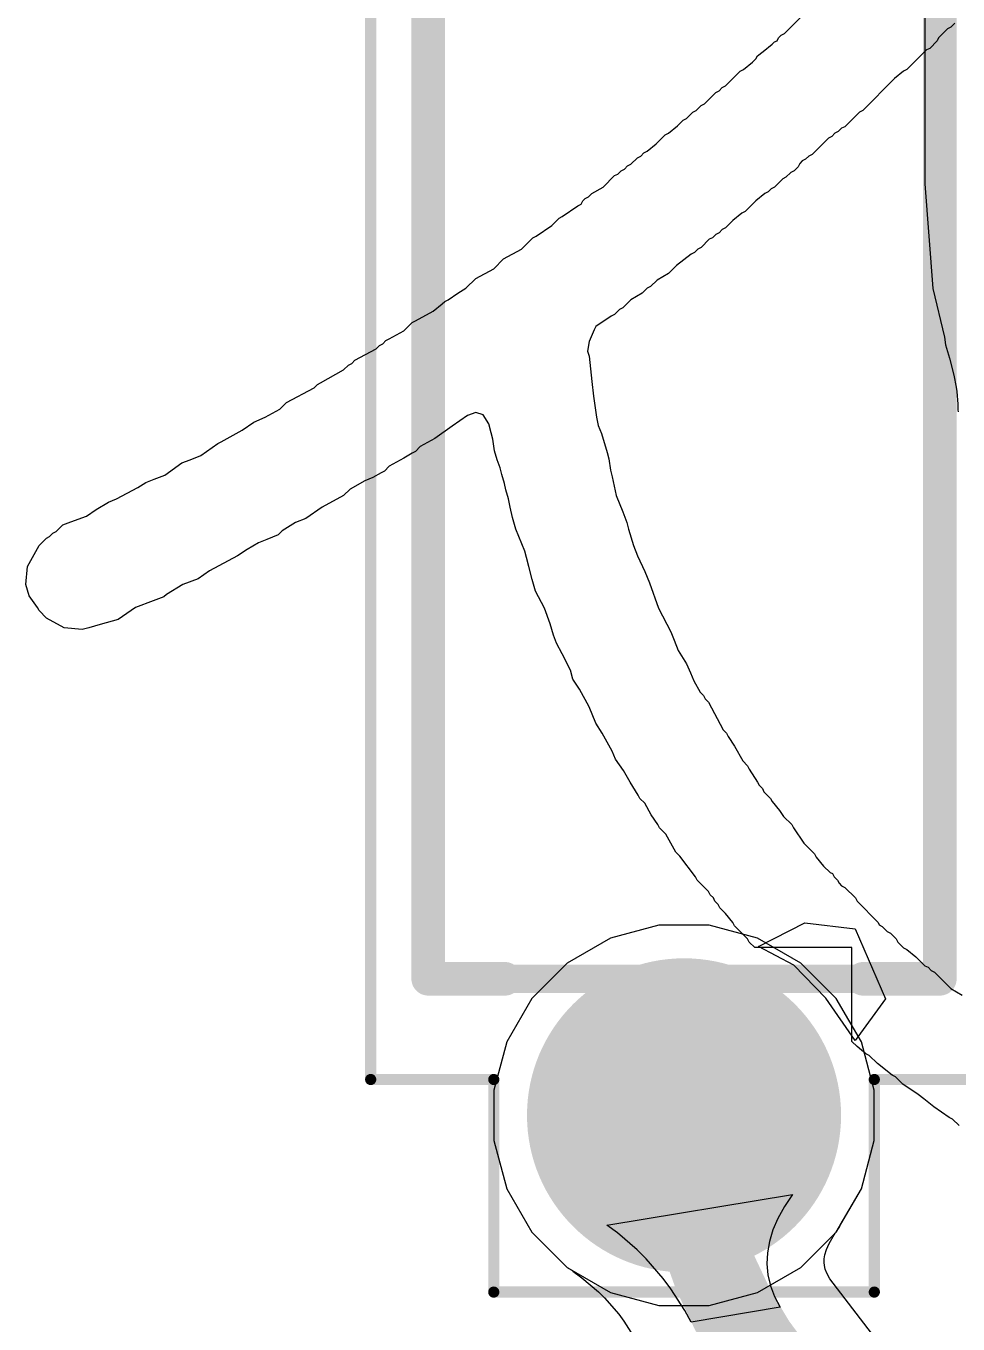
# Model space of a CAD drawing. Header units: inches. Extents: x -21.6 to 21.4, y -24.6 to 14.5.
# Drawn here: x 5.44 to 9.6, y -17.89 to -12.09 of the extents above; entities that cross this region are included whole.
import ezdxf

# ---------------------------------------------------------------- set-up
doc = ezdxf.new("R2010")
doc.units = ezdxf.units.IN
for name, color, linetype in [('Bottom Layer', 5, 'Continuous'), ('Bottom Solder', 6, 'Continuous'), ('Multi-Layer', 9, 'Continuous'), ('Pad Holes', 156, 'Continuous'), ('Top 3D Body', 56, 'Continuous'), ('Top Courtyard', 56, 'Continuous'), ('Top Layer', 1, 'Continuous'), ('Top Overlay', 2, 'Continuous'), ('Top Solder', 216, 'Continuous')]:
    doc.layers.add(name, color=color, linetype=linetype)

# ---------------------------------------------------------------- blocks, each defined once
blk = doc.blocks.new('RES_THT_025W_220_54')
at = {"layer": 'Bottom Layer'}
h = blk.add_hatch(color=5, dxfattribs=at)
edge = h.paths.add_edge_path()
edge.add_arc((-3.81, 0), 0.6, 0, 360)
at = {"layer": 'Bottom Solder'}
h = blk.add_hatch(color=6, dxfattribs=at)
edge = h.paths.add_edge_path()
edge.add_arc((-3.81, 0), 0.7016, 0, 360)
at = {"layer": 'Multi-Layer'}
h = blk.add_hatch(color=9, dxfattribs=at)
edge = h.paths.add_edge_path()
edge.add_arc((-3.81, 0), 0.6, 0, 360)
at = {"layer": 'Pad Holes'}
h = blk.add_hatch(color=7, dxfattribs=at)
edge = h.paths.add_edge_path()
edge.add_arc((-3.81, 0), 0.4, 0, 360)
at = {"layer": 'Top Layer'}
h = blk.add_hatch(color=1, dxfattribs=at)
edge = h.paths.add_edge_path()
edge.add_arc((-3.81, 0), 0.6, 0, 360)
at = {"layer": 'Top Solder'}
h = blk.add_hatch(color=216, dxfattribs=at)
edge = h.paths.add_edge_path()
edge.add_arc((-3.81, 0), 0.7016, 0, 360)
at = {"layer": 'Top 3D Body'}
for points in [[(-3.2, 1.143, 0.127, 0.127, 0), (-3.2, 0.2, 0.127, 0.127, 0)], [(-3.2, 1.143, 0.127, 0.127, 0), (3.2, 1.143, 0.127, 0.127, 0)], [(-3.2, 0.2, 0.127, 0.127, 0), (-3.2, -1.143, 0.127, 0.127, 0)], [(-3.2, -1.143, 0.127, 0.127, 0), (3.2, -1.143, 0.127, 0.127, 0)]]:
    blk.add_lwpolyline(points, format="xyseb", dxfattribs=at)
for points in [[(-3.2318, 1.143, 0.0635, 0.0635, 1), (-3.1683, 1.143, 0.0635, 0.0635, 1)], [(-3.2318, 1.143, 0.0635, 0.0635, 1), (-3.1683, 1.143, 0.0635, 0.0635, 1)], [(-3.2318, 0.2, 0.0635, 0.0635, 1), (-3.1683, 0.2, 0.0635, 0.0635, 1)], [(-3.2318, 0.2, 0.0635, 0.0635, 1), (-3.1683, 0.2, 0.0635, 0.0635, 1)], [(-3.2318, -1.143, 0.0635, 0.0635, 1), (-3.1683, -1.143, 0.0635, 0.0635, 1)], [(-3.2318, -1.143, 0.0635, 0.0635, 1), (-3.1683, -1.143, 0.0635, 0.0635, 1)]]:
    blk.add_lwpolyline(points, format="xyseb", close=True, dxfattribs=at)
at = {"layer": 'Top Courtyard'}
for points in [[(-3.65, 1.4, 0.05, 0.05, 0), (-3.65, 0.85, 0.05, 0.05, 0)], [(-3.65, 1.4, 0.05, 0.05, 0), (3.65, 1.4, 0.05, 0.05, 0)], [(-4.6, 0.85, 0.05, 0.05, 0), (-3.65, 0.85, 0.05, 0.05, 0)], [(-4.6, 0.85, 0.05, 0.05, 0), (-4.6, -0.85, 0.05, 0.05, 0)], [(-4.6, -0.85, 0.05, 0.05, 0), (-3.65, -0.85, 0.05, 0.05, 0)], [(-3.65, -0.85, 0.05, 0.05, 0), (-3.65, -1.4, 0.05, 0.05, 0)]]:
    blk.add_lwpolyline(points, format="xyseb", dxfattribs=at)
for points in [[(-3.6625, 1.4, 0.025, 0.025, 1), (-3.6375, 1.4, 0.025, 0.025, 1)], [(-3.6625, 1.4, 0.025, 0.025, 1), (-3.6375, 1.4, 0.025, 0.025, 1)], [(-4.6125, 0.85, 0.025, 0.025, 1), (-4.5875, 0.85, 0.025, 0.025, 1)], [(-4.6125, 0.85, 0.025, 0.025, 1), (-4.5875, 0.85, 0.025, 0.025, 1)], [(-3.6625, 0.85, 0.025, 0.025, 1), (-3.6375, 0.85, 0.025, 0.025, 1)], [(-3.6625, 0.85, 0.025, 0.025, 1), (-3.6375, 0.85, 0.025, 0.025, 1)], [(-4.6125, -0.85, 0.025, 0.025, 1), (-4.5875, -0.85, 0.025, 0.025, 1)], [(-4.6125, -0.85, 0.025, 0.025, 1), (-4.5875, -0.85, 0.025, 0.025, 1)], [(-3.6625, -0.85, 0.025, 0.025, 1), (-3.6375, -0.85, 0.025, 0.025, 1)], [(-3.6625, -0.85, 0.025, 0.025, 1), (-3.6375, -0.85, 0.025, 0.025, 1)]]:
    blk.add_lwpolyline(points, format="xyseb", close=True, dxfattribs=at)
at = {"layer": 'Top Overlay'}
for points in [[(-3.2, 1.143, 0.15, 0.15, 0), (-3.2, 0.8, 0.15, 0.15, 0)], [(-3.2, 1.143, 0.15, 0.15, 0), (3.2, 1.143, 0.15, 0.15, 0)], [(-3.2, -0.8, 0.15, 0.15, 0), (-3.2, -1.143, 0.15, 0.15, 0)], [(-3.2, -1.143, 0.15, 0.15, 0), (3.2, -1.143, 0.15, 0.15, 0)]]:
    blk.add_lwpolyline(points, format="xyseb", dxfattribs=at)
for points in [[(-3.2375, 1.143, 0.075, 0.075, 1), (-3.1625, 1.143, 0.075, 0.075, 1)], [(-3.2375, 1.143, 0.075, 0.075, 1), (-3.1625, 1.143, 0.075, 0.075, 1)], [(-3.2375, 0.8, 0.075, 0.075, 1), (-3.1625, 0.8, 0.075, 0.075, 1)], [(-3.2375, -0.8, 0.075, 0.075, 1), (-3.1625, -0.8, 0.075, 0.075, 1)], [(-3.2375, -1.143, 0.075, 0.075, 1), (-3.1625, -1.143, 0.075, 0.075, 1)], [(-3.2375, -1.143, 0.075, 0.075, 1), (-3.1625, -1.143, 0.075, 0.075, 1)]]:
    blk.add_lwpolyline(points, format="xyseb", close=True, dxfattribs=at)

msp = doc.modelspace()

# ---------------------------------------------------------------- linework, layer by layer
at = {"layer": 'Bottom Layer'}
for p, q in [((8.2631, -16.11), (8.0469, -16.1679)), ((8.4869, -16.11), (8.2631, -16.11)), ((8.7031, -16.1679), (8.4869, -16.11)), ((8.0469, -16.1679), (7.8531, -16.2798)), ((8.8969, -16.2798), (8.7031, -16.1679)), ((7.8531, -16.2798), (7.6948, -16.4381)), ((9.0552, -16.4381), (8.8969, -16.2798)), ((7.6948, -16.4381), (7.5829, -16.6319)), ((9.1671, -16.6319), (9.0552, -16.4381)), ((7.5829, -16.6319), (7.525, -16.8481)), ((9.225, -16.8481), (9.1671, -16.6319)), ((7.525, -16.8481), (7.525, -17.0719)), ((9.225, -17.0719), (9.225, -16.8481)), ((7.525, -17.0719), (7.5829, -17.2881)), ((9.1671, -17.2881), (9.225, -17.0719)), ((7.5829, -17.2881), (7.6948, -17.4819)), ((9.0552, -17.4819), (9.1671, -17.2881)), ((7.6948, -17.4819), (7.8531, -17.6402)), ((8.8969, -17.6402), (9.0552, -17.4819)), ((7.8531, -17.6402), (8.0469, -17.7521)), ((8.7031, -17.7521), (8.8969, -17.6402)), ((8.0469, -17.7521), (8.2631, -17.81)), ((8.4869, -17.81), (8.7031, -17.7521)), ((8.2631, -17.81), (8.4869, -17.81))]:
    msp.add_line(p, q, dxfattribs=at)
at = {"layer": 'Top Layer'}
for p, q in [((9.4509, -11.4469), (9.4509, -12.7979)), ((9.4509, -12.7979), (9.4503, -12.7979)), ((9.4503, -12.7979), (9.4871, -13.2656)), ((9.4871, -13.2656), (9.5393, -13.4831)), ((9.5393, -13.4831), (9.5429, -13.5166)), ((9.5429, -13.5166), (9.5616, -13.5761)), ((9.5616, -13.5761), (9.5801, -13.6528)), ((9.5801, -13.6528), (9.5908, -13.7059)), ((9.5908, -13.7059), (9.5934, -13.726)), ((9.5934, -13.726), (9.5977, -13.7814)), ((9.5977, -13.7814), (9.5982, -13.8081)), ((9.5982, -13.8081), (9.6, -13.8163)), ((8.2631, -16.11), (8.0469, -16.1679)), ((8.4869, -16.11), (8.2631, -16.11)), ((8.7031, -16.1679), (8.4869, -16.11)), ((8.0469, -16.1679), (7.8531, -16.2798)), ((8.8969, -16.2798), (8.7031, -16.1679)), ((7.8531, -16.2798), (7.6948, -16.4381)), ((9.0552, -16.4381), (8.8969, -16.2798)), ((7.6948, -16.4381), (7.5829, -16.6319)), ((9.1671, -16.6319), (9.0552, -16.4381)), ((7.5829, -16.6319), (7.525, -16.8481)), ((9.225, -16.8481), (9.1671, -16.6319)), ((7.525, -16.8481), (7.525, -17.0719)), ((9.225, -17.0719), (9.225, -16.8481)), ((7.525, -17.0719), (7.5829, -17.2881)), ((9.1671, -17.2881), (9.225, -17.0719)), ((7.5829, -17.2881), (7.6948, -17.4819)), ((8.0302, -17.451), (8.859, -17.3146)), ((8.859, -17.3146), (8.8231, -17.3679)), ((9.0727, -17.4515), (9.1671, -17.2881)), ((8.8231, -17.3679), (8.794, -17.4205)), ((8.0775, -17.4859), (8.0302, -17.451)), ((8.794, -17.4205), (8.7717, -17.4724)), ((9.0644, -17.466), (9.0704, -17.457)), ((9.0704, -17.457), (9.0727, -17.4515)), ((7.6948, -17.4819), (7.8531, -17.6402)), ((8.1656, -17.5614), (8.0775, -17.4859)), ((8.7717, -17.4724), (8.7561, -17.5237)), ((9.0231, -17.5328), (9.0407, -17.501)), ((9.0407, -17.501), (9.0505, -17.4866)), ((9.0505, -17.4866), (9.0552, -17.4819)), ((9.0552, -17.4819), (9.0644, -17.466)), ((8.2065, -17.6019), (8.1656, -17.5614)), ((8.7472, -17.5743), (8.7452, -17.6243)), ((8.7561, -17.5237), (8.7472, -17.5743)), ((9.0045, -17.5829), (9.0114, -17.5601)), ((9.0114, -17.5601), (9.0231, -17.5328)), ((8.2817, -17.6887), (8.2065, -17.6019)), ((8.7452, -17.6243), (8.7499, -17.6735)), ((9.0006, -17.6173), (9.0012, -17.6015)), ((9.002, -17.6319), (9.0006, -17.6173)), ((9.0012, -17.6015), (9.0045, -17.5829)), ((9.0056, -17.6472), (9.002, -17.6319)), ((7.8531, -17.6402), (7.8767, -17.6538)), ((7.8767, -17.6538), (7.8788, -17.6561)), ((7.8788, -17.6561), (7.9187, -17.6856)), ((7.9187, -17.6856), (7.9927, -17.7489)), ((8.3161, -17.7348), (8.2817, -17.6887)), ((8.7499, -17.6735), (8.7614, -17.7222)), ((9.0123, -17.6648), (9.0056, -17.6472)), ((9.0264, -17.6913), (9.0123, -17.6648)), ((9.2127, -17.9342), (9.0264, -17.6913)), ((7.9927, -17.7489), (8.0202, -17.7761)), ((8.3785, -17.8328), (8.3161, -17.7348)), ((8.7614, -17.7222), (8.7797, -17.7701)), ((8.0202, -17.7761), (8.083, -17.8485)), ((8.7797, -17.7701), (8.8047, -17.8174)), ((8.083, -17.8485), (8.1061, -17.8796)), ((8.4064, -17.8846), (8.3785, -17.8328)), ((8.8047, -17.8174), (8.4064, -17.8846)), ((8.1061, -17.8796), (8.1585, -17.9619))]:
    msp.add_line(p, q, dxfattribs=at)
msp.add_lwpolyline([(8.9151, -18.2651, 0.381, 0.381, -0.198754), (8.375, -16.96, 0.381, 0.381, 0)], format="xyseb", dxfattribs=at)
msp.add_lwpolyline([(8.2797, -16.96, 0.1905, 0.1905, 1), (8.4702, -16.96, 0.1905, 0.1905, 1)], format="xyseb", close=True, dxfattribs=at)
at = {"layer": 'Top Overlay'}
for p, q in [((8.8232, -12.1264), (8.9181, -12.0316)), ((9.5527, -12.1045), (9.5125, -12.1446)), ((9.5673, -12.0972), (9.5527, -12.1045)), ((9.5855, -12.079), (9.5673, -12.0972)), ((8.7284, -12.2066), (8.7685, -12.1738)), ((8.7685, -12.1738), (8.7795, -12.1629)), ((8.7795, -12.1629), (8.7904, -12.1592)), ((8.7904, -12.1592), (8.7977, -12.1446)), ((8.7977, -12.1446), (8.8086, -12.1337)), ((8.8086, -12.1337), (8.8232, -12.1264)), ((9.5053, -12.1592), (9.4724, -12.192)), ((9.5125, -12.1446), (9.5053, -12.1592)), ((8.681, -12.254), (8.6956, -12.2394)), ((8.6956, -12.2394), (8.7029, -12.2248)), ((8.7029, -12.2248), (8.7284, -12.2066)), ((9.4578, -12.1993), (9.3703, -12.2869)), ((9.4724, -12.192), (9.4578, -12.1993)), ((8.5606, -12.3598), (8.6263, -12.2941)), ((8.6263, -12.2941), (8.6409, -12.2869)), ((8.6409, -12.2869), (8.681, -12.254)), ((9.3557, -12.2941), (9.3156, -12.327)), ((9.3703, -12.2869), (9.3557, -12.2941)), ((9.3156, -12.327), (9.1734, -12.4692)), ((8.4658, -12.44), (8.5169, -12.389)), ((8.5169, -12.389), (8.5315, -12.3817)), ((8.5315, -12.3817), (8.546, -12.3671)), ((8.546, -12.3671), (8.5606, -12.3598)), ((8.4147, -12.4765), (8.4293, -12.4692)), ((8.4293, -12.4692), (8.4512, -12.4473)), ((8.4512, -12.4473), (8.4658, -12.44)), ((9.1734, -12.4692), (9.1588, -12.4765)), ((8.3454, -12.5385), (8.371, -12.513)), ((8.371, -12.513), (8.3856, -12.5057)), ((8.3856, -12.5057), (8.4147, -12.4765)), ((9.1588, -12.4765), (9.0931, -12.5422)), ((8.2506, -12.6187), (8.2907, -12.5786)), ((8.2907, -12.5786), (8.3053, -12.5713)), ((8.3053, -12.5713), (8.3454, -12.5385)), ((9.0348, -12.5859), (9.0202, -12.5932)), ((9.0494, -12.5713), (9.0348, -12.5859)), ((9.0639, -12.564), (9.0494, -12.5713)), ((9.0785, -12.5494), (9.0639, -12.564)), ((9.0931, -12.5422), (9.0785, -12.5494)), ((8.2105, -12.6516), (8.2506, -12.6187)), ((9.0202, -12.5932), (8.9472, -12.6662)), ((8.1376, -12.7099), (8.1667, -12.6807)), ((8.1667, -12.6807), (8.1813, -12.6735)), ((8.1813, -12.6735), (8.1959, -12.6589)), ((8.1959, -12.6589), (8.2105, -12.6516)), ((8.9035, -12.6953), (8.8925, -12.7063)), ((8.9181, -12.688), (8.9035, -12.6953)), ((8.9326, -12.6735), (8.9181, -12.688)), ((8.9472, -12.6662), (8.9326, -12.6735)), ((8.0136, -12.812), (8.0646, -12.761)), ((8.0646, -12.761), (8.0792, -12.7537)), ((8.0792, -12.7537), (8.0938, -12.7391)), ((8.0938, -12.7391), (8.1084, -12.7318)), ((8.1084, -12.7318), (8.123, -12.7172)), ((8.123, -12.7172), (8.1376, -12.7099)), ((8.8524, -12.7464), (8.8305, -12.7683)), ((8.867, -12.7391), (8.8524, -12.7464)), ((8.8852, -12.7209), (8.867, -12.7391)), ((8.8925, -12.7063), (8.8852, -12.7209)), ((7.9625, -12.8412), (8.0136, -12.812)), ((8.7649, -12.8193), (8.7503, -12.8339)), ((8.7795, -12.812), (8.7649, -12.8193)), ((8.8159, -12.7756), (8.7795, -12.812)), ((8.8305, -12.7683), (8.8159, -12.7756)), ((7.9151, -12.8886), (7.9224, -12.874)), ((7.9224, -12.874), (7.9333, -12.8631)), ((7.9333, -12.8631), (7.9479, -12.8558)), ((7.9479, -12.8558), (7.9625, -12.8412)), ((8.6956, -12.874), (8.6482, -12.9215)), ((8.7357, -12.8412), (8.6956, -12.874)), ((8.7503, -12.8339), (8.7357, -12.8412)), ((7.8312, -12.9433), (7.9005, -12.8959)), ((7.9005, -12.8959), (7.9151, -12.8886)), ((8.6336, -12.9288), (8.5935, -12.9616)), ((8.6482, -12.9215), (8.6336, -12.9288)), ((7.7145, -13.0309), (7.7838, -12.9835)), ((7.7838, -12.9835), (7.8166, -12.9506)), ((7.8166, -12.9506), (7.8312, -12.9433)), ((8.5935, -12.9616), (8.5606, -12.9944)), ((7.6488, -13.0892), (7.6999, -13.0382)), ((7.6999, -13.0382), (7.7145, -13.0309)), ((8.4877, -13.0455), (8.4512, -13.0819)), ((8.5023, -13.0382), (8.4877, -13.0455)), ((8.5169, -13.0236), (8.5023, -13.0382)), ((8.5315, -13.0163), (8.5169, -13.0236)), ((8.546, -13.0017), (8.5315, -13.0163)), ((8.5606, -12.9944), (8.546, -13.0017)), ((7.5686, -13.133), (7.6488, -13.0892)), ((8.422, -13.1038), (8.4074, -13.1111)), ((8.4366, -13.0892), (8.422, -13.1038)), ((8.4512, -13.0819), (8.4366, -13.0892)), ((7.5248, -13.1768), (7.5686, -13.133)), ((8.3418, -13.1622), (8.3053, -13.1986)), ((8.4074, -13.1111), (8.3418, -13.1622)), ((7.4008, -13.2643), (7.4446, -13.2205)), ((7.4446, -13.2205), (7.5248, -13.1768)), ((8.3053, -13.1986), (8.2543, -13.2278)), ((7.3644, -13.2862), (7.4008, -13.2643)), ((8.2105, -13.2643), (8.1886, -13.2862)), ((8.2251, -13.257), (8.2105, -13.2643)), ((8.2543, -13.2278), (8.2251, -13.257)), ((7.2549, -13.3664), (7.2951, -13.3336)), ((7.2951, -13.3336), (7.306, -13.3227)), ((7.306, -13.3227), (7.3206, -13.3154)), ((7.3206, -13.3154), (7.3644, -13.2862)), ((8.1376, -13.3154), (8.1011, -13.3518)), ((8.1886, -13.2862), (8.1376, -13.3154)), ((7.1747, -13.4102), (7.2549, -13.3664)), ((8.05, -13.3883), (7.9807, -13.4357)), ((8.0646, -13.381), (8.05, -13.3883)), ((8.0865, -13.3591), (8.0646, -13.381)), ((8.1011, -13.3518), (8.0865, -13.3591)), ((7.058, -13.4904), (7.1236, -13.4539)), ((7.1236, -13.4539), (7.1601, -13.4175)), ((7.1601, -13.4175), (7.1747, -13.4102)), ((7.9734, -13.4503), (7.9516, -13.5014)), ((7.9807, -13.4357), (7.9734, -13.4503)), ((7.0142, -13.5196), (7.0288, -13.5123)), ((7.0288, -13.5123), (7.0434, -13.4977)), ((7.0434, -13.4977), (7.058, -13.4904)), ((7.9516, -13.5014), (7.9443, -13.5451)), ((6.9048, -13.5852), (6.9996, -13.5342)), ((6.9996, -13.5342), (7.0142, -13.5196)), ((7.9443, -13.5451), (7.9516, -13.567)), ((7.9516, -13.567), (7.9625, -13.6801)), ((6.7516, -13.6874), (6.8538, -13.629)), ((6.8538, -13.629), (6.8756, -13.6071)), ((6.8756, -13.6071), (6.8902, -13.5998)), ((6.8902, -13.5998), (6.9048, -13.5852)), ((6.737, -13.6947), (6.7516, -13.6874)), ((7.9625, -13.6801), (7.9698, -13.7457)), ((6.5985, -13.7749), (6.7225, -13.7093)), ((6.7225, -13.7093), (6.737, -13.6947)), ((7.9698, -13.7457), (7.9844, -13.8405)), ((6.5036, -13.8405), (6.5693, -13.8041)), ((6.5693, -13.8041), (6.5985, -13.7749)), ((6.4015, -13.8989), (6.4526, -13.8624)), ((6.4526, -13.8624), (6.5036, -13.8405)), ((7.4081, -13.8333), (7.3388, -13.8807)), ((7.4446, -13.8187), (7.4081, -13.8333)), ((7.4774, -13.8296), (7.4446, -13.8187)), ((7.503, -13.8697), (7.4774, -13.8296)), ((7.9844, -13.8405), (7.9917, -13.877)), ((6.3067, -13.95), (6.4015, -13.8989)), ((7.3388, -13.8807), (7.2622, -13.9354)), ((7.5139, -13.9098), (7.503, -13.8697)), ((7.5212, -13.939), (7.5139, -13.9098)), ((7.9917, -13.877), (8.0063, -13.9135)), ((8.0063, -13.9135), (8.0318, -13.9974)), ((6.2155, -14.012), (6.2921, -13.9573)), ((6.2921, -13.9573), (6.3067, -13.95)), ((7.1966, -13.9718), (7.1747, -13.9937)), ((7.2622, -13.9354), (7.1966, -13.9718)), ((7.5285, -13.9901), (7.5212, -13.939)), ((6.1316, -14.0448), (6.1681, -14.0302)), ((6.1681, -14.0302), (6.2155, -14.012)), ((7.1236, -14.0229), (7.058, -14.0594)), ((7.1601, -14.001), (7.1236, -14.0229)), ((7.1747, -13.9937), (7.1601, -14.001)), ((7.5394, -14.0302), (7.5285, -13.9901)), ((7.554, -14.0667), (7.5394, -14.0302)), ((8.0318, -13.9974), (8.0391, -14.0266)), ((8.0391, -14.0266), (8.0464, -14.0776)), ((6.055, -14.0995), (6.1316, -14.0448)), ((7.0215, -14.0886), (6.9851, -14.1104)), ((7.0361, -14.0813), (7.0215, -14.0886)), ((7.058, -14.0594), (7.0361, -14.0813)), ((7.5613, -14.0958), (7.554, -14.0667)), ((7.5723, -14.136), (7.5613, -14.0958)), ((8.0464, -14.0776), (8.0537, -14.1068)), ((5.9347, -14.1542), (5.9711, -14.1323)), ((5.9711, -14.1323), (6.0076, -14.1177)), ((6.0076, -14.1177), (6.055, -14.0995)), ((6.9486, -14.125), (6.8829, -14.1615)), ((6.9851, -14.1104), (6.9486, -14.125)), ((7.5795, -14.1651), (7.5723, -14.136)), ((8.0537, -14.1068), (8.0719, -14.1907)), ((5.8034, -14.2199), (5.8398, -14.2053)), ((5.8398, -14.2053), (5.9347, -14.1542)), ((6.8538, -14.1907), (6.7589, -14.2417)), ((6.8829, -14.1615), (6.8538, -14.1907)), ((7.5905, -14.2053), (7.5795, -14.1651)), ((7.5978, -14.2417), (7.5905, -14.2053)), ((8.0719, -14.1907), (8.1011, -14.2636)), ((5.7049, -14.2819), (5.7487, -14.2527)), ((5.7487, -14.2527), (5.8034, -14.2199)), ((6.7589, -14.2417), (6.686, -14.2928)), ((7.6087, -14.2892), (7.5978, -14.2417)), ((8.1011, -14.2636), (8.1193, -14.311)), ((5.57, -14.3512), (5.5991, -14.322)), ((5.5991, -14.322), (5.6356, -14.3074)), ((5.6356, -14.3074), (5.7049, -14.2819)), ((6.6386, -14.311), (6.5802, -14.3475)), ((6.686, -14.2928), (6.6386, -14.311)), ((7.6233, -14.3402), (7.6087, -14.2892)), ((8.1193, -14.311), (8.1266, -14.3402)), ((5.4934, -14.4132), (5.5262, -14.3803)), ((5.5262, -14.3803), (5.5408, -14.373)), ((5.5408, -14.373), (5.5554, -14.3584)), ((5.5554, -14.3584), (5.57, -14.3512)), ((6.562, -14.3657), (6.5109, -14.3876)), ((6.5802, -14.3475), (6.562, -14.3657)), ((7.6634, -14.4387), (7.6233, -14.3402)), ((8.1266, -14.3402), (8.1485, -14.4132)), ((5.4423, -14.508), (5.4934, -14.4132)), ((6.4234, -14.4314), (6.3796, -14.4606)), ((6.4744, -14.4022), (6.4234, -14.4314)), ((6.5109, -14.3876), (6.4744, -14.4022)), ((7.6707, -14.4679), (7.6634, -14.4387)), ((8.1485, -14.4132), (8.1667, -14.4606)), ((6.3796, -14.4606), (6.2556, -14.5262)), ((7.6817, -14.508), (7.6707, -14.4679)), ((8.1667, -14.4606), (8.1996, -14.5299)), ((5.435, -14.5882), (5.4423, -14.508)), ((6.2556, -14.5262), (6.2046, -14.5627)), ((7.6963, -14.5663), (7.6817, -14.508)), ((8.1996, -14.5299), (8.2214, -14.5809)), ((5.4496, -14.6393), (5.435, -14.5882)), ((6.1353, -14.5882), (6.0623, -14.632)), ((6.2046, -14.5627), (6.1353, -14.5882)), ((7.7108, -14.6174), (7.6963, -14.5663)), ((7.751, -14.694), (7.7108, -14.6174)), ((8.2214, -14.5809), (8.2616, -14.694)), ((5.4861, -14.6903), (5.4496, -14.6393)), ((6.004, -14.6612), (5.9237, -14.6903)), ((6.0514, -14.6429), (6.004, -14.6612)), ((6.0623, -14.632), (6.0514, -14.6429)), ((5.4934, -14.7049), (5.4861, -14.6903)), ((5.5262, -14.7378), (5.4934, -14.7049)), ((5.9237, -14.6903), (5.8471, -14.745)), ((7.7765, -14.7633), (7.751, -14.694)), ((8.2616, -14.694), (8.3163, -14.7998)), ((5.6064, -14.7815), (5.5262, -14.7378)), ((5.6867, -14.7888), (5.6064, -14.7815)), ((5.7158, -14.7815), (5.6867, -14.7888)), ((5.7669, -14.7669), (5.7158, -14.7815)), ((5.8471, -14.745), (5.7669, -14.7669)), ((7.7911, -14.8143), (7.7765, -14.7633)), ((7.8057, -14.8508), (7.7911, -14.8143)), ((8.3163, -14.7998), (8.3309, -14.8362)), ((8.3309, -14.8362), (8.3491, -14.8836)), ((7.8312, -14.8982), (7.8057, -14.8508)), ((7.8677, -14.9712), (7.8312, -14.8982)), ((8.3491, -14.8836), (8.3856, -14.942)), ((8.3856, -14.942), (8.4038, -14.9821)), ((7.8786, -15.0113), (7.8677, -14.9712)), ((7.9078, -15.0551), (7.8786, -15.0113)), ((8.4038, -14.9821), (8.4184, -15.0186)), ((8.4184, -15.0186), (8.4476, -15.0696)), ((7.9516, -15.1353), (7.9078, -15.0551)), ((8.4476, -15.0696), (8.4622, -15.0842)), ((7.9807, -15.2082), (7.9516, -15.1353)), ((8.4622, -15.0842), (8.4695, -15.0988)), ((8.4695, -15.0988), (8.484, -15.1134)), ((8.484, -15.1134), (8.5497, -15.2374)), ((8.0099, -15.252), (7.9807, -15.2082)), ((8.0537, -15.3322), (8.0099, -15.252)), ((8.5497, -15.2374), (8.5643, -15.252)), ((8.5643, -15.252), (8.5716, -15.2666)), ((8.5716, -15.2666), (8.6007, -15.3104)), ((8.6007, -15.3104), (8.6372, -15.376)), ((8.0683, -15.3687), (8.0537, -15.3322)), ((8.1047, -15.4198), (8.0683, -15.3687)), ((8.1339, -15.4708), (8.1047, -15.4198)), ((8.6372, -15.376), (8.6591, -15.3979)), ((8.6591, -15.3979), (8.6664, -15.4125)), ((8.6664, -15.4125), (8.7029, -15.4708)), ((8.1704, -15.5292), (8.1339, -15.4708)), ((8.7029, -15.4708), (8.7102, -15.4854)), ((8.7102, -15.4854), (8.7248, -15.5)), ((8.1777, -15.5438), (8.1704, -15.5292)), ((8.1996, -15.5657), (8.1777, -15.5438)), ((8.7248, -15.5), (8.732, -15.5146)), ((8.732, -15.5146), (8.7612, -15.5438)), ((8.7612, -15.5438), (8.7685, -15.5584)), ((8.2287, -15.6167), (8.1996, -15.5657)), ((8.7685, -15.5584), (8.8013, -15.5985)), ((8.8013, -15.5985), (8.8196, -15.624)), ((8.2579, -15.6605), (8.2287, -15.6167)), ((8.2652, -15.6751), (8.2579, -15.6605)), ((8.8196, -15.624), (8.8561, -15.6605)), ((8.8561, -15.6605), (8.8633, -15.6751)), ((8.2944, -15.7043), (8.2652, -15.6751)), ((8.3382, -15.7845), (8.2944, -15.7043)), ((8.8633, -15.6751), (8.9108, -15.7444)), ((8.9108, -15.7444), (8.9582, -15.7918)), ((8.3564, -15.8027), (8.3382, -15.7845)), ((8.4257, -15.8939), (8.3564, -15.8027)), ((8.9582, -15.7918), (8.9655, -15.8064)), ((8.9655, -15.8064), (8.9983, -15.8465)), ((8.433, -15.9085), (8.4257, -15.8939)), ((8.9983, -15.8465), (9.0275, -15.8757)), ((9.0275, -15.8757), (9.0384, -15.8793)), ((9.0384, -15.8793), (9.0457, -15.8939)), ((9.0457, -15.8939), (9.0603, -15.9085)), ((8.484, -15.9596), (8.433, -15.9085)), ((9.0603, -15.9085), (9.0676, -15.9231)), ((9.0676, -15.9231), (9.0785, -15.934)), ((9.0785, -15.934), (9.0931, -15.9413)), ((9.0931, -15.9413), (9.1405, -15.9887)), ((8.4913, -15.9741), (8.484, -15.9596)), ((8.5059, -15.9887), (8.4913, -15.9741)), ((8.5132, -16.0033), (8.5059, -15.9887)), ((8.5278, -16.0179), (8.5132, -16.0033)), ((9.1405, -15.9887), (9.1478, -16.0033)), ((9.1478, -16.0033), (9.2427, -16.0981)), ((8.5351, -16.0325), (8.5278, -16.0179)), ((8.5606, -16.058), (8.5351, -16.0325)), ((8.5935, -16.0981), (8.5606, -16.058)), ((8.6007, -16.1127), (8.5935, -16.0981)), ((8.6591, -16.1711), (8.6007, -16.1127)), ((8.7072, -16.205), (8.915, -16.0999)), ((8.915, -16.0999), (9.1396, -16.1262)), ((9.2427, -16.0981), (9.2463, -16.1091)), ((9.2463, -16.1091), (9.2609, -16.1164)), ((9.2609, -16.1164), (9.2828, -16.1383)), ((8.6664, -16.1857), (8.6591, -16.1711)), ((9.1396, -16.1262), (9.2758, -16.4391)), ((9.2828, -16.1383), (9.2974, -16.1456)), ((9.2974, -16.1456), (9.3229, -16.1711)), ((9.3229, -16.1711), (9.3302, -16.1857)), ((8.6907, -16.21), (8.6664, -16.1857)), ((9.125, -16.21), (8.6907, -16.21)), ((8.8649, -16.2886), (8.7072, -16.205)), ((9.125, -16.6297), (9.125, -16.21)), ((9.3302, -16.1857), (9.3557, -16.2112)), ((9.3557, -16.2112), (9.3703, -16.2185)), ((9.3703, -16.2185), (9.4104, -16.2513)), ((9.0082, -16.4367), (8.8649, -16.2886)), ((9.4104, -16.2513), (9.4505, -16.2914)), ((9.4505, -16.2914), (9.4651, -16.2987)), ((9.4651, -16.2987), (9.4797, -16.3133)), ((9.4797, -16.3133), (9.4943, -16.3206)), ((9.4943, -16.3206), (9.5673, -16.3936)), ((9.5673, -16.3936), (9.6183, -16.4227)), ((9.1396, -16.6255), (9.0082, -16.4367)), ((9.2758, -16.4391), (9.1396, -16.6255)), ((9.1478, -16.6525), (9.125, -16.6297)), ((9.1879, -16.6853), (9.1478, -16.6525)), ((9.2025, -16.6926), (9.1879, -16.6853)), ((9.239, -16.7291), (9.2025, -16.6926)), ((9.3047, -16.7802), (9.239, -16.7291)), ((9.3192, -16.7875), (9.3047, -16.7802)), ((9.3521, -16.8203), (9.3192, -16.7875)), ((9.4214, -16.8677), (9.3521, -16.8203)), ((9.4469, -16.8859), (9.4214, -16.8677)), ((9.4907, -16.9224), (9.4469, -16.8859)), ((9.56, -16.9698), (9.4907, -16.9224)), ((9.5745, -16.9771), (9.56, -16.9698)), ((9.6037, -17.0063), (9.5745, -16.9771))]:
    msp.add_line(p, q, dxfattribs=at)

# ---------------------------------------------------------------- block references
at = {"rotation": 90}
msp.add_blockref('RES_THT_025W_220_54', (8.375, -13.15), dxfattribs=at)

doc.saveas('drawing.dxf')
